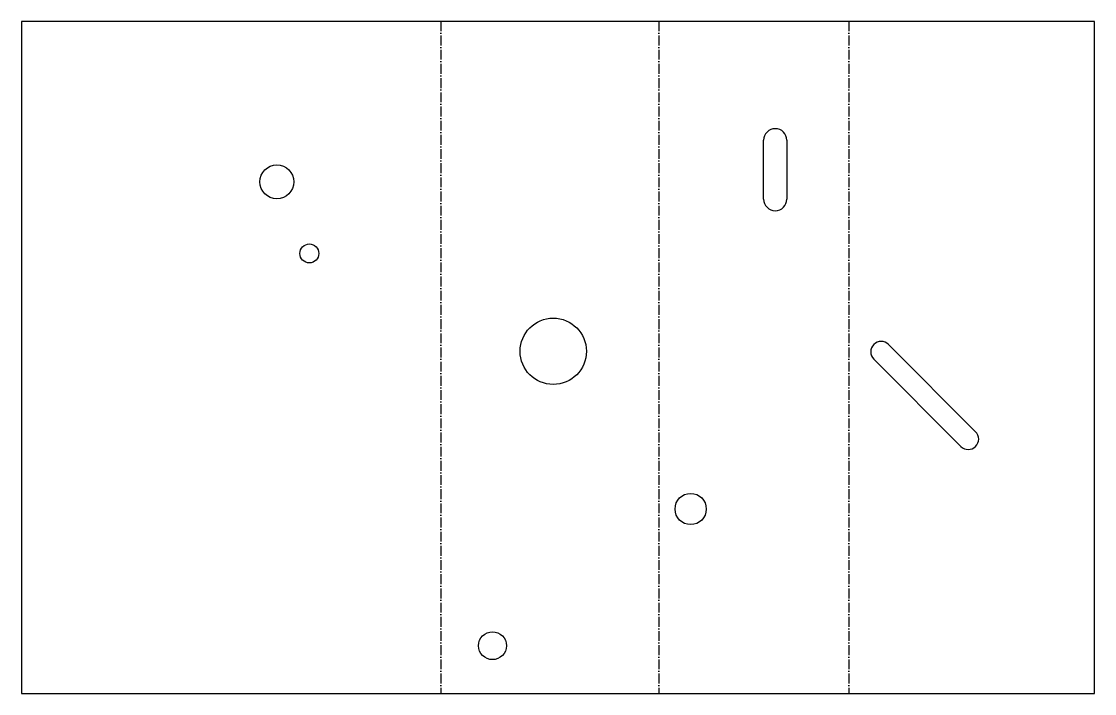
# Model space of a CAD drawing. Header units: millimetres. Extents: x 0 to 277, y 0 to 173.
import ezdxf

# ---------------------------------------------------------------- set-up
doc = ezdxf.new("R2010")
doc.units = ezdxf.units.MM
doc.linetypes.add('DASHDOT', pattern=[3.556, 2.54, -0.508, 0, -0.508])
doc.layers.add('BEND', color=7, linetype='Continuous')
doc.layers.add('CUT', color=7, linetype='Continuous')

msp = doc.modelspace()

# ---------------------------------------------------------------- linework, layer by layer
at = {"layer": 'BEND', "color": 1, "linetype": 'DASHDOT'}
for p, q in [((108.14, 173.33), (108.14, 0)), ((164.37, 173.33), (164.37, 0)), ((213.41, 173.33), (213.41, 0))]:
    msp.add_line(p, q, dxfattribs=at)
at = {"layer": 'CUT'}
for p, q in [((0, 173.33), (0, 0)), ((276.76, 173.33), (0, 173.33)), ((276.76, 0), (276.76, 173.33)), ((191.42, 127.52), (191.42, 142.68)), ((197.41, 142.68), (197.41, 127.52)), ((223.61, 90.01), (246.09, 67.53)), ((242.29, 63.73), (219.81, 86.2)), ((0, 0), (276.76, 0))]:
    msp.add_line(p, q, dxfattribs=at)
for centre, radius in [((65.87, 131.97), 4.38), ((74.25, 113.5), 2.44), ((137.15, 88.27), 8.55), ((172.6, 47.59), 4.02), ((121.49, 12.34), 3.6)]:
    msp.add_circle(centre, radius, dxfattribs=at)
for centre, radius, start, end in [((194.41, 142.68), 3, 0, 180), ((194.41, 127.52), 3, 180, 0), ((221.71, 88.11), 2.69, 45, -135), ((244.19, 65.63), 2.69, -135, 45)]:
    msp.add_arc(centre, radius, start, end, dxfattribs=at)

doc.saveas('drawing.dxf')
